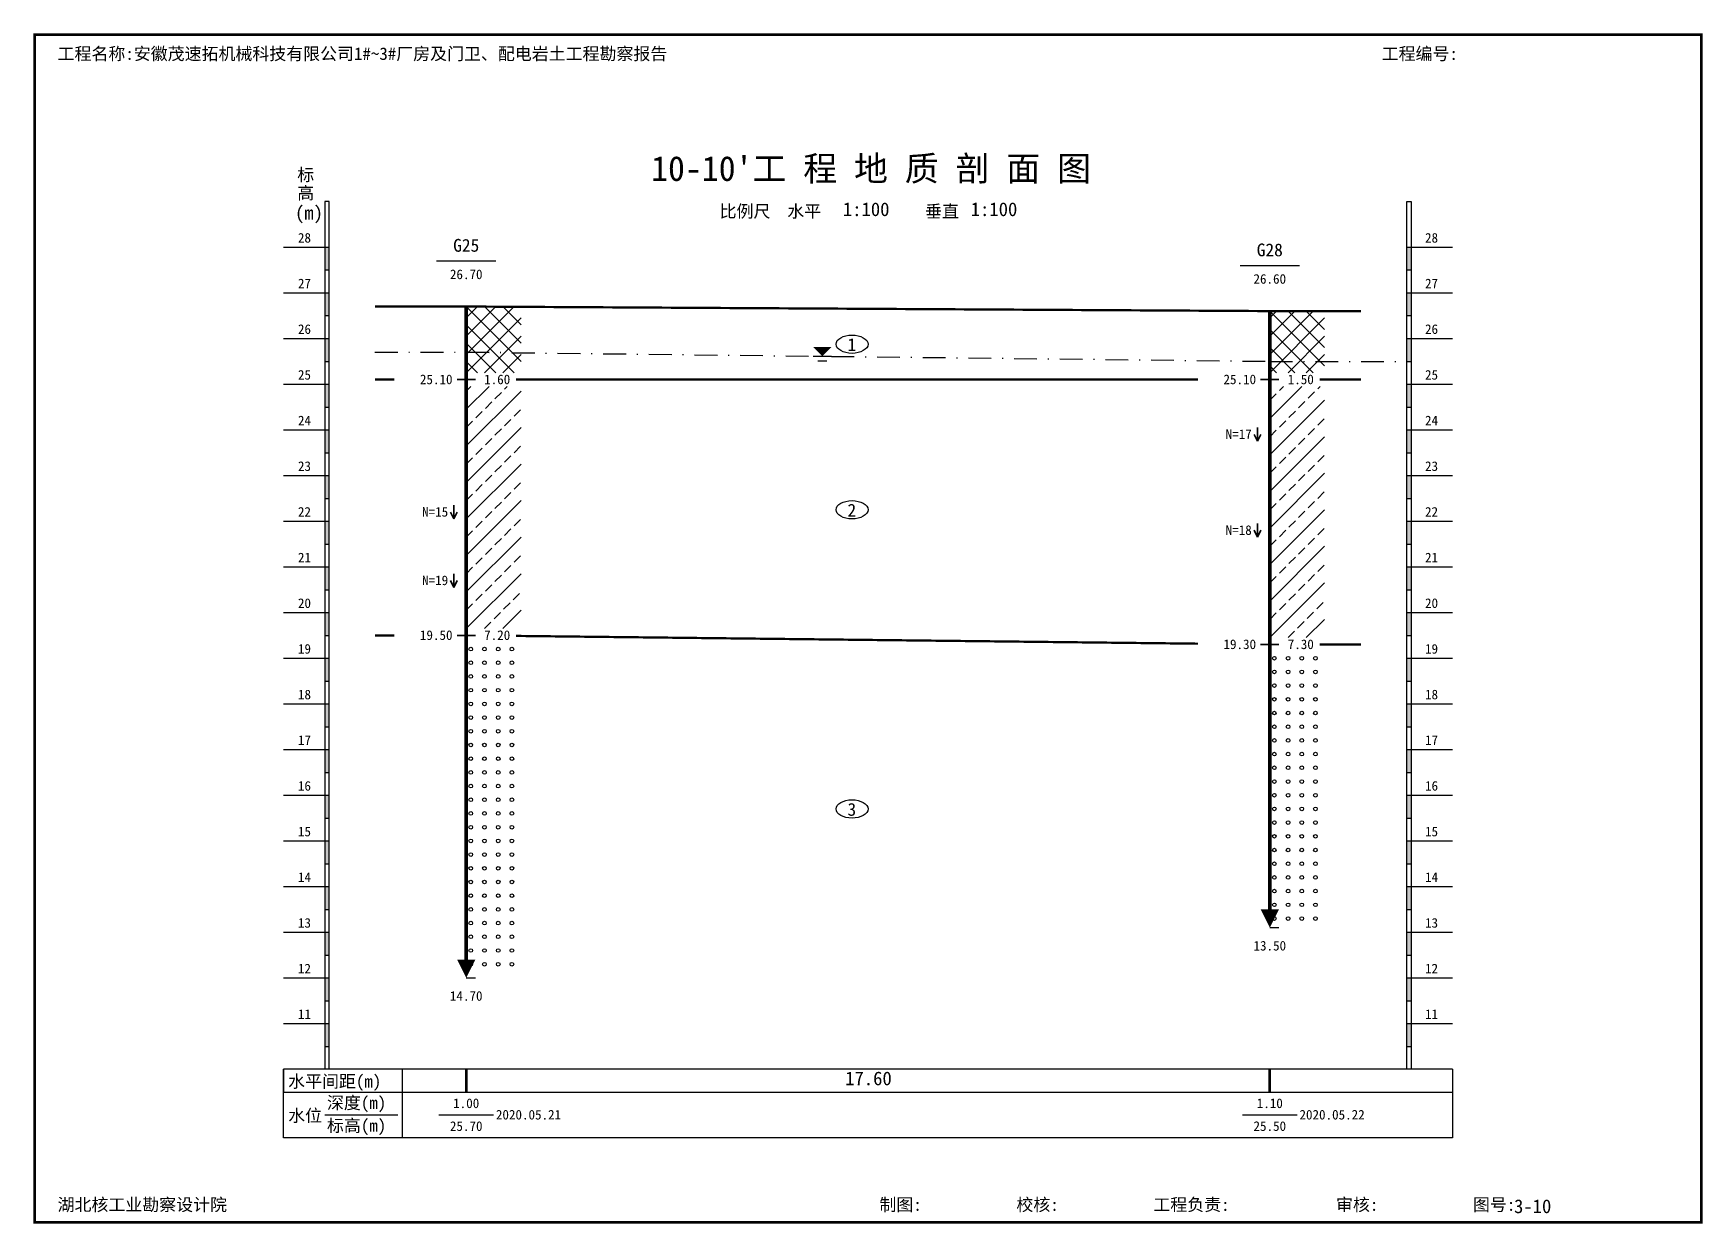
# Model space of a CAD drawing. Extents: x 2025205 to 2402328, y -557483 to 329036.
# Drawn here: x 2367483 to 2371139, y 274556 to 277162 of the extents above; entities that cross this region are included whole.
import ezdxf
from ezdxf.enums import TextEntityAlignment as Align

# ---------------------------------------------------------------- set-up
doc = ezdxf.new("R2010")
doc.units = 0
doc.header["$LTSCALE"] = 1500
doc.header["$MEASUREMENT"] = 0
for name, color, linetype in [('1', 7, 'Continuous'), ('10', 7, 'Continuous'), ('3', 4, 'Continuous')]:
    doc.layers.add(name, color=color, linetype=linetype)
doc.layers.add('2', color=7, linetype='Continuous', lineweight=35, true_color=0x555555)
doc.styles.add('黑体', font='simhei.ttf', dxfattribs={"width": 0.6})

msp = doc.modelspace()

# ---------------------------------------------------------------- linework, layer by layer
for p, q in [((2368431.1, 276459.1), (2368536.1, 276564.1)), ((2368431.1, 276499.1), (2368496.1, 276564.1)), ((2368431.1, 276539.1), (2368456.1, 276564.1)), ((2368431.1, 276564.1), (2368551.1, 276444.1)), ((2368471.1, 276564.1), (2368551.1, 276484.1)), ((2368511.1, 276564.1), (2368551.1, 276524.1)), ((2370191.1, 276459.1), (2370286.1, 276554.1)), ((2370191.1, 276499.1), (2370246.1, 276554.1)), ((2370191.1, 276539.1), (2370206.1, 276554.1)), ((2370191.1, 276554.1), (2370311.1, 276434.1)), ((2370231.1, 276554.1), (2370311.1, 276474.1)), ((2370271.1, 276554.1), (2370311.1, 276514.1)), ((2368431.1, 276419.1), (2368551.1, 276539.1)), ((2368431.1, 276524.1), (2368536.1, 276419.1)), ((2370191.1, 276419.1), (2370311.1, 276539.1)), ((2370191.1, 276514.1), (2370286.1, 276419.1)), ((2368431.1, 276484.1), (2368496.1, 276419.1)), ((2368471.1, 276419.1), (2368551.1, 276499.1)), ((2370191.1, 276474.1), (2370246.1, 276419.1)), ((2370231.1, 276419.1), (2370311.1, 276499.1)), ((2368431.1, 276444.1), (2368456.1, 276419.1)), ((2368511.1, 276419.1), (2368551.1, 276459.1)), ((2370191.1, 276434.1), (2370206.1, 276419.1)), ((2370271.1, 276419.1), (2370311.1, 276459.1)), ((2368431.1, 276379.1), (2368441.1, 276389.1)), ((2368431.1, 276339.1), (2368481.1, 276389.1)), ((2368431.1, 276259.1), (2368551.1, 276379.1)), ((2368494.1, 276362.1), (2368508.1, 276376.1)), ((2368515.1, 276383.1), (2368521.1, 276389.1)), ((2370191.1, 276319.1), (2370261.1, 276389.1)), ((2370191.1, 276359.1), (2370205.1, 276373.1)), ((2370191.1, 276239.1), (2370311.1, 276359.1)), ((2370212.1, 276380.1), (2370221.1, 276389.1)), ((2370275.1, 276363.1), (2370289.1, 276377.1)), ((2370296.1, 276384.1), (2370301.1, 276389.1)), ((2368452.1, 276320.1), (2368466.1, 276334.1)), ((2368473.1, 276341.1), (2368487.1, 276355.1)), ((2368536.1, 276324.1), (2368550.1, 276338.1)), ((2370233.1, 276321.1), (2370247.1, 276335.1)), ((2370254.1, 276342.1), (2370268.1, 276356.1)), ((2368431.1, 276299.1), (2368445.1, 276313.1)), ((2368431.1, 276179.1), (2368551.1, 276299.1)), ((2368494.1, 276282.1), (2368508.1, 276296.1)), ((2368515.1, 276303.1), (2368529.1, 276317.1)), ((2370191.1, 276279.1), (2370205.1, 276293.1)), ((2370212.1, 276300.1), (2370226.1, 276314.1)), ((2370275.1, 276283.1), (2370289.1, 276297.1)), ((2370296.1, 276304.1), (2370310.1, 276318.1)), ((2368452.1, 276240.1), (2368466.1, 276254.1)), ((2368473.1, 276261.1), (2368487.1, 276275.1)), ((2368536.1, 276244.1), (2368550.1, 276258.1)), ((2370191.1, 276159.1), (2370311.1, 276279.1)), ((2370233.1, 276241.1), (2370247.1, 276255.1)), ((2370254.1, 276262.1), (2370268.1, 276276.1)), ((2368431.1, 276219.1), (2368445.1, 276233.1)), ((2368431.1, 276099.1), (2368551.1, 276219.1)), ((2368494.1, 276202.1), (2368508.1, 276216.1)), ((2368515.1, 276223.1), (2368529.1, 276237.1)), ((2370191.1, 276199.1), (2370205.1, 276213.1)), ((2370212.1, 276220.1), (2370226.1, 276234.1)), ((2370275.1, 276203.1), (2370289.1, 276217.1)), ((2370296.1, 276224.1), (2370310.1, 276238.1)), ((2368473.1, 276181.1), (2368487.1, 276195.1)), ((2368536.1, 276164.1), (2368550.1, 276178.1)), ((2370191.1, 276079.1), (2370311.1, 276199.1)), ((2370233.1, 276161.1), (2370247.1, 276175.1)), ((2370254.1, 276182.1), (2370268.1, 276196.1)), ((2368431.1, 276139.1), (2368445.1, 276153.1)), ((2368431.1, 276019.1), (2368551.1, 276139.1)), ((2368452.1, 276160.1), (2368466.1, 276174.1)), ((2368515.1, 276143.1), (2368529.1, 276157.1)), ((2370212.1, 276140.1), (2370226.1, 276154.1)), ((2370296.1, 276144.1), (2370310.1, 276158.1)), ((2368473.1, 276101.1), (2368487.1, 276115.1)), ((2368494.1, 276122.1), (2368508.1, 276136.1)), ((2370191.1, 276119.1), (2370205.1, 276133.1)), ((2370191.1, 275999.1), (2370311.1, 276119.1)), ((2370254.1, 276102.1), (2370268.1, 276116.1)), ((2370275.1, 276123.1), (2370289.1, 276137.1)), ((2368431.1, 276059.1), (2368445.1, 276073.1)), ((2368452.1, 276080.1), (2368466.1, 276094.1)), ((2368515.1, 276063.1), (2368529.1, 276077.1)), ((2368536.1, 276084.1), (2368550.1, 276098.1)), ((2370212.1, 276060.1), (2370226.1, 276074.1)), ((2370233.1, 276081.1), (2370247.1, 276095.1)), ((2370296.1, 276064.1), (2370310.1, 276078.1)), ((2368431.1, 275939.1), (2368551.1, 276059.1)), ((2368473.1, 276021.1), (2368487.1, 276035.1)), ((2368494.1, 276042.1), (2368508.1, 276056.1)), ((2370191.1, 276039.1), (2370205.1, 276053.1)), ((2370191.1, 275919.1), (2370311.1, 276039.1)), ((2370254.1, 276022.1), (2370268.1, 276036.1)), ((2370275.1, 276043.1), (2370289.1, 276057.1)), ((2368431.1, 275979.1), (2368445.1, 275993.1)), ((2368452.1, 276000.1), (2368466.1, 276014.1)), ((2368515.1, 275983.1), (2368529.1, 275997.1)), ((2368536.1, 276004.1), (2368550.1, 276018.1)), ((2370212.1, 275980.1), (2370226.1, 275994.1)), ((2370233.1, 276001.1), (2370247.1, 276015.1)), ((2370296.1, 275984.1), (2370310.1, 275998.1)), ((2368431.1, 275859.1), (2368551.1, 275979.1)), ((2368473.1, 275941.1), (2368487.1, 275955.1)), ((2368494.1, 275962.1), (2368508.1, 275976.1)), ((2370191.1, 275959.1), (2370205.1, 275973.1)), ((2370191.1, 275839.1), (2370311.1, 275959.1)), ((2370254.1, 275942.1), (2370268.1, 275956.1)), ((2370275.1, 275963.1), (2370289.1, 275977.1)), ((2368452.1, 275920.1), (2368466.1, 275934.1)), ((2368534.1, 275922.1), (2368548.1, 275936.1)), ((2370233.1, 275921.1), (2370247.1, 275935.1)), ((2368431.1, 275899.1), (2368445.1, 275913.1)), ((2368492.1, 275880.1), (2368506.1, 275894.1)), ((2368511.1, 275859.1), (2368551.1, 275899.1)), ((2368513.1, 275901.1), (2368527.1, 275915.1)), ((2370191.1, 275879.1), (2370205.1, 275893.1)), ((2370212.1, 275900.1), (2370226.1, 275914.1)), ((2370273.1, 275881.1), (2370287.1, 275895.1)), ((2370294.1, 275902.1), (2370308.1, 275916.1)), ((2368471.1, 275859.1), (2368485.1, 275873.1)), ((2370231.1, 275839.1), (2370245.1, 275853.1)), ((2370252.1, 275860.1), (2370266.1, 275874.1)), ((2370271.1, 275839.1), (2370311.1, 275879.1))]:
    msp.add_line(p, q)
for centre in [(2368441.1, 275814.1), (2368471.1, 275814.1), (2368501.1, 275814.1), (2368531.1, 275814.1), (2368441.1, 275784.1), (2368471.1, 275784.1), (2368501.1, 275784.1), (2368531.1, 275784.1), (2370201.1, 275794.1), (2370231.1, 275794.1), (2370261.1, 275794.1), (2370291.1, 275794.1), (2368441.1, 275754.1), (2368471.1, 275754.1), (2368501.1, 275754.1), (2368531.1, 275754.1), (2370201.1, 275764.1), (2370201.1, 275734.1), (2370231.1, 275764.1), (2370231.1, 275734.1), (2370261.1, 275764.1), (2370261.1, 275734.1), (2370291.1, 275764.1), (2370291.1, 275734.1), (2368441.1, 275724.1), (2368471.1, 275724.1), (2368501.1, 275724.1), (2368531.1, 275724.1), (2370201.1, 275704.1), (2370231.1, 275704.1), (2370261.1, 275704.1), (2370291.1, 275704.1), (2368441.1, 275694.1), (2368441.1, 275664.1), (2368471.1, 275694.1), (2368471.1, 275664.1), (2368501.1, 275694.1), (2368501.1, 275664.1), (2368531.1, 275694.1), (2368531.1, 275664.1), (2370201.1, 275674.1), (2370231.1, 275674.1), (2370261.1, 275674.1), (2370291.1, 275674.1), (2368441.1, 275634.1), (2368471.1, 275634.1), (2368501.1, 275634.1), (2368531.1, 275634.1), (2370201.1, 275644.1), (2370231.1, 275644.1), (2370261.1, 275644.1), (2370291.1, 275644.1), (2368441.1, 275604.1), (2368471.1, 275604.1), (2368501.1, 275604.1), (2368531.1, 275604.1), (2370201.1, 275614.1), (2370231.1, 275614.1), (2370261.1, 275614.1), (2370291.1, 275614.1), (2368441.1, 275574.1), (2368471.1, 275574.1), (2368501.1, 275574.1), (2368531.1, 275574.1), (2370201.1, 275584.1), (2370201.1, 275554.1), (2370231.1, 275584.1), (2370231.1, 275554.1), (2370261.1, 275584.1), (2370261.1, 275554.1), (2370291.1, 275584.1), (2370291.1, 275554.1), (2368441.1, 275544.1), (2368441.1, 275514.1), (2368471.1, 275544.1), (2368471.1, 275514.1), (2368501.1, 275544.1), (2368501.1, 275514.1), (2368531.1, 275544.1), (2368531.1, 275514.1), (2370201.1, 275524.1), (2370231.1, 275524.1), (2370261.1, 275524.1), (2370291.1, 275524.1), (2368441.1, 275484.1), (2368471.1, 275484.1), (2368501.1, 275484.1), (2368531.1, 275484.1), (2370201.1, 275494.1), (2370231.1, 275494.1), (2370261.1, 275494.1), (2370291.1, 275494.1), (2368441.1, 275454.1), (2368471.1, 275454.1), (2368501.1, 275454.1), (2368531.1, 275454.1), (2370201.1, 275464.1), (2370231.1, 275464.1), (2370261.1, 275464.1), (2370291.1, 275464.1), (2368441.1, 275424.1), (2368471.1, 275424.1), (2368501.1, 275424.1), (2368531.1, 275424.1), (2370201.1, 275434.1), (2370201.1, 275404.1), (2370231.1, 275434.1), (2370231.1, 275404.1), (2370261.1, 275434.1), (2370261.1, 275404.1), (2370291.1, 275434.1), (2370291.1, 275404.1), (2368441.1, 275394.1), (2368471.1, 275394.1), (2368501.1, 275394.1), (2368531.1, 275394.1), (2370201.1, 275374.1), (2370231.1, 275374.1), (2370261.1, 275374.1), (2370291.1, 275374.1), (2368441.1, 275364.1), (2368441.1, 275334.1), (2368471.1, 275364.1), (2368471.1, 275334.1), (2368501.1, 275364.1), (2368501.1, 275334.1), (2368531.1, 275364.1), (2368531.1, 275334.1), (2370201.1, 275344.1), (2370231.1, 275344.1), (2370261.1, 275344.1), (2370291.1, 275344.1), (2368441.1, 275304.1), (2368471.1, 275304.1), (2368501.1, 275304.1), (2368531.1, 275304.1), (2370201.1, 275314.1), (2370231.1, 275314.1), (2370261.1, 275314.1), (2370291.1, 275314.1), (2368441.1, 275274.1), (2368471.1, 275274.1), (2368501.1, 275274.1), (2368531.1, 275274.1), (2370201.1, 275284.1), (2370231.1, 275284.1), (2370261.1, 275284.1), (2370291.1, 275284.1), (2368441.1, 275244.1), (2368471.1, 275244.1), (2368501.1, 275244.1), (2368531.1, 275244.1), (2370201.1, 275254.1), (2370201.1, 275224.1), (2370231.1, 275254.1), (2370231.1, 275224.1), (2370261.1, 275254.1), (2370261.1, 275224.1), (2370291.1, 275254.1), (2370291.1, 275224.1), (2368441.1, 275214.1), (2368441.1, 275184.1), (2368471.1, 275214.1), (2368471.1, 275184.1), (2368501.1, 275214.1), (2368501.1, 275184.1), (2368531.1, 275214.1), (2368531.1, 275184.1), (2368441.1, 275154.1), (2368471.1, 275154.1), (2368501.1, 275154.1), (2368531.1, 275154.1), (2368441.1, 275124.1), (2368471.1, 275124.1), (2368501.1, 275124.1), (2368531.1, 275124.1)]:
    msp.add_circle(centre, 4)
at = {"layer": '1'}
for p, q in [((2368131.1, 276794.1), (2368121.1, 276794.1)), ((2368121.1, 276794.1), (2368121.1, 274894.1)), ((2368131.1, 274894.1), (2368131.1, 276794.1)), ((2370491.1, 274894.1), (2370491.1, 276794.1)), ((2370491.1, 276794.1), (2370501.1, 276794.1)), ((2370501.1, 276794.1), (2370501.1, 274894.1)), ((2368031.1, 276694.1), (2368131.1, 276694.1)), ((2370491.1, 276694.1), (2370591.1, 276694.1)), ((2368366.1, 276664.1), (2368496.1, 276664.1)), ((2370126.1, 276654.1), (2370256.1, 276654.1)), ((2368121.1, 276644.1), (2368131.1, 276644.1)), ((2370491.1, 276644.1), (2370501.1, 276644.1)), ((2368031.1, 276594.1), (2368131.1, 276594.1)), ((2370491.1, 276594.1), (2370591.1, 276594.1)), ((2368121.1, 276544.1), (2368131.1, 276544.1)), ((2370491.1, 276544.1), (2370501.1, 276544.1)), ((2368031.1, 276494.1), (2368131.1, 276494.1)), ((2370491.1, 276494.1), (2370591.1, 276494.1)), ((2368121.1, 276444.1), (2368131.1, 276444.1)), ((2370491.1, 276444.1), (2370501.1, 276444.1)), ((2368031.1, 276394.1), (2368131.1, 276394.1)), ((2370491.1, 276394.1), (2370591.1, 276394.1)), ((2368121.1, 276344.1), (2368131.1, 276344.1)), ((2370491.1, 276344.1), (2370501.1, 276344.1)), ((2368031.1, 276294.1), (2368131.1, 276294.1)), ((2370491.1, 276294.1), (2370591.1, 276294.1)), ((2368121.1, 276244.1), (2368131.1, 276244.1)), ((2370491.1, 276244.1), (2370501.1, 276244.1)), ((2368031.1, 276194.1), (2368131.1, 276194.1)), ((2370491.1, 276194.1), (2370591.1, 276194.1)), ((2368121.1, 276144.1), (2368131.1, 276144.1)), ((2370491.1, 276144.1), (2370501.1, 276144.1)), ((2368031.1, 276094.1), (2368131.1, 276094.1)), ((2370491.1, 276094.1), (2370591.1, 276094.1)), ((2368121.1, 276044.1), (2368131.1, 276044.1)), ((2370491.1, 276044.1), (2370501.1, 276044.1)), ((2368031.1, 275994.1), (2368131.1, 275994.1)), ((2370491.1, 275994.1), (2370591.1, 275994.1)), ((2368121.1, 275944.1), (2368131.1, 275944.1)), ((2370491.1, 275944.1), (2370501.1, 275944.1)), ((2368031.1, 275894.1), (2368131.1, 275894.1)), ((2370491.1, 275894.1), (2370591.1, 275894.1)), ((2368121.1, 275844.1), (2368131.1, 275844.1)), ((2370491.1, 275844.1), (2370501.1, 275844.1)), ((2368031.1, 275794.1), (2368131.1, 275794.1)), ((2370491.1, 275794.1), (2370591.1, 275794.1)), ((2368121.1, 275744.1), (2368131.1, 275744.1)), ((2370491.1, 275744.1), (2370501.1, 275744.1)), ((2368031.1, 275694.1), (2368131.1, 275694.1)), ((2370491.1, 275694.1), (2370591.1, 275694.1)), ((2368121.1, 275644.1), (2368131.1, 275644.1)), ((2370491.1, 275644.1), (2370501.1, 275644.1)), ((2368031.1, 275594.1), (2368131.1, 275594.1)), ((2370491.1, 275594.1), (2370591.1, 275594.1)), ((2368121.1, 275544.1), (2368131.1, 275544.1)), ((2370491.1, 275544.1), (2370501.1, 275544.1)), ((2368031.1, 275494.1), (2368131.1, 275494.1)), ((2370491.1, 275494.1), (2370591.1, 275494.1)), ((2368121.1, 275444.1), (2368131.1, 275444.1)), ((2370491.1, 275444.1), (2370501.1, 275444.1)), ((2368031.1, 275394.1), (2368131.1, 275394.1)), ((2370491.1, 275394.1), (2370591.1, 275394.1)), ((2368121.1, 275344.1), (2368131.1, 275344.1)), ((2370491.1, 275344.1), (2370501.1, 275344.1)), ((2368031.1, 275294.1), (2368131.1, 275294.1)), ((2370491.1, 275294.1), (2370591.1, 275294.1)), ((2368121.1, 275244.1), (2368131.1, 275244.1)), ((2370491.1, 275244.1), (2370501.1, 275244.1)), ((2368031.1, 275194.1), (2368131.1, 275194.1)), ((2370191.1, 275204.1), (2370211.1, 275204.1)), ((2370491.1, 275194.1), (2370591.1, 275194.1)), ((2368121.1, 275144.1), (2368131.1, 275144.1)), ((2370491.1, 275144.1), (2370501.1, 275144.1)), ((2368031.1, 275094.1), (2368131.1, 275094.1)), ((2368431.1, 275094.1), (2368451.1, 275094.1)), ((2370491.1, 275094.1), (2370591.1, 275094.1)), ((2368121.1, 275044.1), (2368131.1, 275044.1)), ((2370491.1, 275044.1), (2370501.1, 275044.1)), ((2368031.1, 274994.1), (2368131.1, 274994.1)), ((2370491.1, 274994.1), (2370591.1, 274994.1)), ((2368121.1, 274944.1), (2368131.1, 274944.1)), ((2370491.1, 274944.1), (2370501.1, 274944.1)), ((2370591.1, 274894.1), (2368031.1, 274894.1)), ((2368031.1, 274894.1), (2368031.1, 274844.1)), ((2368031.1, 274744.1), (2368031.1, 274894.1)), ((2368291.1, 274894.1), (2368291.1, 274744.1)), ((2370591.1, 274894.1), (2370591.1, 274744.1)), ((2368031.1, 274844.1), (2370591.1, 274844.1)), ((2370591.1, 274844.1), (2370591.1, 274744.1)), ((2368121.1, 274794.1), (2368281.1, 274794.1)), ((2368371.1, 274794.1), (2368491.1, 274794.1)), ((2370131.1, 274794.1), (2370251.1, 274794.1)), ((2370591.1, 274744.1), (2368031.1, 274744.1))]:
    msp.add_line(p, q, dxfattribs=at)
for points, const_width in [([(2367486.1, 274559.1), (2371136.1, 274559.1), (2371136.1, 277159.1), (2367486.1, 277159.1), (2367486.1, 274559.1)], 6), ([(2368431.1, 276564.1), (2368431.1, 275134.1)], 8), ([(2370191.1, 276554.1), (2370191.1, 275244.1)], 8), ([(2368431.1, 274894.1), (2368431.1, 274844.1)], 6), ([(2370191.1, 274894.1), (2370191.1, 274844.1)], 6)]:
    msp.add_lwpolyline(points, dxfattribs=dict(at, const_width=const_width))
for points in [[(2368121.1, 276694.1), (2368131.1, 276694.1), (2368121.1, 276644.1), (2368131.1, 276644.1)], [(2370491.1, 276694.1), (2370501.1, 276694.1), (2370491.1, 276644.1), (2370501.1, 276644.1)], [(2368121.1, 276594.1), (2368131.1, 276594.1), (2368121.1, 276544.1), (2368131.1, 276544.1)], [(2370491.1, 276594.1), (2370501.1, 276594.1), (2370491.1, 276544.1), (2370501.1, 276544.1)], [(2368121.1, 276494.1), (2368131.1, 276494.1), (2368121.1, 276444.1), (2368131.1, 276444.1)], [(2370491.1, 276494.1), (2370501.1, 276494.1), (2370491.1, 276444.1), (2370501.1, 276444.1)], [(2368121.1, 276394.1), (2368131.1, 276394.1), (2368121.1, 276344.1), (2368131.1, 276344.1)], [(2370491.1, 276394.1), (2370501.1, 276394.1), (2370491.1, 276344.1), (2370501.1, 276344.1)], [(2368121.1, 276294.1), (2368131.1, 276294.1), (2368121.1, 276244.1), (2368131.1, 276244.1)], [(2370491.1, 276294.1), (2370501.1, 276294.1), (2370491.1, 276244.1), (2370501.1, 276244.1)], [(2368121.1, 276194.1), (2368131.1, 276194.1), (2368121.1, 276144.1), (2368131.1, 276144.1)], [(2370491.1, 276194.1), (2370501.1, 276194.1), (2370491.1, 276144.1), (2370501.1, 276144.1)], [(2368121.1, 276094.1), (2368131.1, 276094.1), (2368121.1, 276044.1), (2368131.1, 276044.1)], [(2370491.1, 276094.1), (2370501.1, 276094.1), (2370491.1, 276044.1), (2370501.1, 276044.1)], [(2368121.1, 275994.1), (2368131.1, 275994.1), (2368121.1, 275944.1), (2368131.1, 275944.1)], [(2370491.1, 275994.1), (2370501.1, 275994.1), (2370491.1, 275944.1), (2370501.1, 275944.1)], [(2368121.1, 275894.1), (2368131.1, 275894.1), (2368121.1, 275844.1), (2368131.1, 275844.1)], [(2370491.1, 275894.1), (2370501.1, 275894.1), (2370491.1, 275844.1), (2370501.1, 275844.1)], [(2368121.1, 275794.1), (2368131.1, 275794.1), (2368121.1, 275744.1), (2368131.1, 275744.1)], [(2370491.1, 275794.1), (2370501.1, 275794.1), (2370491.1, 275744.1), (2370501.1, 275744.1)], [(2368121.1, 275694.1), (2368131.1, 275694.1), (2368121.1, 275644.1), (2368131.1, 275644.1)], [(2370491.1, 275694.1), (2370501.1, 275694.1), (2370491.1, 275644.1), (2370501.1, 275644.1)], [(2368121.1, 275594.1), (2368131.1, 275594.1), (2368121.1, 275544.1), (2368131.1, 275544.1)], [(2370491.1, 275594.1), (2370501.1, 275594.1), (2370491.1, 275544.1), (2370501.1, 275544.1)], [(2368121.1, 275494.1), (2368131.1, 275494.1), (2368121.1, 275444.1), (2368131.1, 275444.1)], [(2370491.1, 275494.1), (2370501.1, 275494.1), (2370491.1, 275444.1), (2370501.1, 275444.1)], [(2368121.1, 275394.1), (2368131.1, 275394.1), (2368121.1, 275344.1), (2368131.1, 275344.1)], [(2370491.1, 275394.1), (2370501.1, 275394.1), (2370491.1, 275344.1), (2370501.1, 275344.1)], [(2368121.1, 275294.1), (2368131.1, 275294.1), (2368121.1, 275244.1), (2368131.1, 275244.1)], [(2370491.1, 275294.1), (2370501.1, 275294.1), (2370491.1, 275244.1), (2370501.1, 275244.1)], [(2370171.1, 275244.1), (2370211.1, 275244.1), (2370191.1, 275204.1)], [(2368121.1, 275194.1), (2368131.1, 275194.1), (2368121.1, 275144.1), (2368131.1, 275144.1)], [(2370491.1, 275194.1), (2370501.1, 275194.1), (2370491.1, 275144.1), (2370501.1, 275144.1)], [(2368411.1, 275134.1), (2368451.1, 275134.1), (2368431.1, 275094.1)], [(2368121.1, 275094.1), (2368131.1, 275094.1), (2368121.1, 275044.1), (2368131.1, 275044.1)], [(2370491.1, 275094.1), (2370501.1, 275094.1), (2370491.1, 275044.1), (2370501.1, 275044.1)], [(2368121.1, 274994.1), (2368131.1, 274994.1), (2368121.1, 274944.1), (2368131.1, 274944.1)], [(2370491.1, 274994.1), (2370501.1, 274994.1), (2370491.1, 274944.1), (2370501.1, 274944.1)]]:
    msp.add_solid(points, dxfattribs=at)
at = {"layer": '10'}
for p, q in [((2368231.1, 276464.1), (2368281.1, 276464.1)), ((2368305.1, 276464.1), (2368307.1, 276464.1)), ((2368331.1, 276464.1), (2368381.1, 276464.1)), ((2368405.1, 276464.1), (2368407.1, 276464.1)), ((2368431.1, 276464.1), (2368481.1, 276464.1)), ((2368431.1, 276464.1), (2368481.1, 276463.6)), ((2368505.1, 276464.1), (2368507.1, 276464.1)), ((2368505.1, 276463.3), (2368507.1, 276463.3)), ((2368531.1, 276463), (2368581.1, 276462.4)), ((2368605.1, 276462.2), (2368607.1, 276462.2)), ((2368631.1, 276461.9), (2368681.1, 276461.3)), ((2368705.1, 276461), (2368707.1, 276461)), ((2368731.1, 276460.7), (2368781.1, 276460.2)), ((2368805.1, 276459.9), (2368807.1, 276459.9)), ((2368831.1, 276459.6), (2368881.1, 276459)), ((2368905.1, 276458.7), (2368907.1, 276458.7)), ((2368931.1, 276458.5), (2368981.1, 276457.9)), ((2369005.1, 276457.6), (2369007.1, 276457.6)), ((2369031.1, 276457.3), (2369081.1, 276456.7)), ((2369105.1, 276456.5), (2369107.1, 276456.5)), ((2369131.1, 276456.2), (2369181.1, 276455.6)), ((2369191.1, 276455.3), (2369231.1, 276455.3)), ((2369201.1, 276445.3), (2369221.1, 276445.3)), ((2369205.1, 276455.3), (2369207.1, 276455.3)), ((2369231.1, 276455), (2369281.1, 276454.5)), ((2369305.1, 276454.2), (2369307.1, 276454.2)), ((2369331.1, 276453.9), (2369381.1, 276453.3)), ((2369405.1, 276453.1), (2369407.1, 276453.1)), ((2369431.1, 276452.8), (2369481.1, 276452.2)), ((2369505.1, 276451.9), (2369507.1, 276451.9)), ((2369531.1, 276451.6), (2369581.1, 276451.1)), ((2369605.1, 276450.8), (2369607.1, 276450.8)), ((2369631.1, 276450.5), (2369681.1, 276449.9)), ((2369705.1, 276449.7), (2369707.1, 276449.7)), ((2369731.1, 276449.4), (2369781.1, 276448.8)), ((2369805.1, 276448.5), (2369807.1, 276448.5)), ((2369831.1, 276448.2), (2369881.1, 276447.7)), ((2369905.1, 276447.4), (2369907.1, 276447.4)), ((2369931.1, 276447.1), (2369981.1, 276446.5)), ((2370005.1, 276446.2), (2370007.1, 276446.2)), ((2370031.1, 276446), (2370081.1, 276445.4)), ((2370105.1, 276445.1), (2370107.1, 276445.1)), ((2370131.1, 276444.8), (2370181.1, 276444.2)), ((2370191.1, 276444.1), (2370241.1, 276444.1)), ((2370205.1, 276444), (2370207.1, 276444)), ((2370265.1, 276444.1), (2370267.1, 276444.1)), ((2370291.1, 276444.1), (2370341.1, 276444.1)), ((2370365.1, 276444.1), (2370367.1, 276444.1)), ((2370391.1, 276444.1), (2370441.1, 276444.1)), ((2370465.1, 276444.1), (2370467.1, 276444.1))]:
    msp.add_line(p, q, dxfattribs=at)
msp.add_solid([(2369191.1, 276475.3), (2369231.1, 276475.3), (2369211.1, 276455.3)], dxfattribs=at)
at = {"layer": '2'}
for p, q in [((2368411.1, 276404.1), (2368451.1, 276404.1)), ((2370171.1, 276404.1), (2370211.1, 276404.1)), ((2370156.6, 276284.1), (2370164.1, 276269.1)), ((2370164.1, 276299.1), (2370164.1, 276269.1)), ((2370164.1, 276269.1), (2370171.6, 276284.1)), ((2368396.6, 276114.1), (2368404.1, 276099.1)), ((2368404.1, 276129.1), (2368404.1, 276099.1)), ((2368404.1, 276099.1), (2368411.6, 276114.1)), ((2370156.6, 276074.1), (2370164.1, 276059.1)), ((2370164.1, 276089.1), (2370164.1, 276059.1)), ((2370164.1, 276059.1), (2370171.6, 276074.1)), ((2368396.6, 275964.1), (2368404.1, 275949.1)), ((2368404.1, 275979.1), (2368404.1, 275949.1)), ((2368404.1, 275949.1), (2368411.6, 275964.1)), ((2368411.1, 275844.1), (2368451.1, 275844.1)), ((2370171.1, 275824.1), (2370211.1, 275824.1))]:
    msp.add_line(p, q, dxfattribs=at)
at = {"layer": '3', "const_width": 5}
for points in [[(2368231.1, 276564.1), (2368431.1, 276564.1)], [(2368431.1, 276564.1), (2370191.1, 276554.1)], [(2370191.1, 276554.1), (2370391.1, 276554.1)], [(2368231.1, 276404.1), (2368274, 276404.1)], [(2368540.3, 276404.1), (2370034, 276404.1)], [(2370300.3, 276404.1), (2370391.1, 276404.1)], [(2368231.1, 275844.1), (2368274, 275844.1)], [(2368540.3, 275842.9), (2370034, 275825.9)], [(2370300.3, 275824.1), (2370391.1, 275824.1)]]:
    msp.add_lwpolyline(points, dxfattribs=at)
at = {"layer": '3'}
for centre in [(2369276.1, 276481.6), (2369276.1, 276119.1), (2369276.1, 275464.1)]:
    msp.add_ellipse(centre, major_axis=(35, 0), ratio=0.571429, dxfattribs=at)

# ---------------------------------------------------------------- texts
at = {"layer": '1', "style": '黑体'}
for s, height, p in [('工程名称:安徽茂速拓机械科技有限公司1#~3#厂房及门卫、配电岩土工程勘察报告', 27.2, (2367536.1, 277104.1)), ('工程编号:', 27.2, (2370436.1, 277104.1)), ('标', 27.2, (2368061.1, 276839.1)), ("10-10'工 程 地 质 剖 面 图", 54.4, (2368836.1, 276839.1)), ('高', 27.2, (2368061.1, 276799.1)), ('(m)', 30, (2368056.1, 276754.1)), ('比例尺  水平', 27.2, (2368986.1, 276759.1)), ('1:100', 30, (2369256.1, 276762.1)), ('垂直', 27.2, (2369436.1, 276759.1)), ('1:100', 30, (2369536.1, 276762.1)), ('28', 21, (2370531.1, 276704.1)), ('27', 21, (2370531.1, 276604.1)), ('26', 21, (2370531.1, 276504.1)), ('25', 21, (2370531.1, 276404.1)), ('24', 21, (2370531.1, 276304.1)), ('23', 21, (2370531.1, 276204.1)), ('22', 21, (2370531.1, 276104.1)), ('21', 21, (2370531.1, 276004.1)), ('20', 21, (2370531.1, 275904.1)), ('19', 21, (2370531.1, 275804.1)), ('18', 21, (2370531.1, 275704.1)), ('17', 21, (2370531.1, 275604.1)), ('16', 21, (2370531.1, 275504.1)), ('15', 21, (2370531.1, 275404.1)), ('14', 21, (2370531.1, 275304.1)), ('13', 21, (2370531.1, 275204.1)), ('12', 21, (2370531.1, 275104.1)), ('11', 21, (2370531.1, 275004.1)), ('水平间距(m)', 27.2, (2368041.1, 274854.1)), ('17.60', 30, (2369261.1, 274859.1)), ('深度(m)', 27.2, (2368126.1, 274807.1)), ('水位', 27.2, (2368041.1, 274779.1)), ('标高(m)', 27.2, (2368126.1, 274757.1)), ('2020.05.21', 21, (2368496.1, 274784.1)), ('2020.05.22', 21, (2370256.1, 274784.1)), ('湖北核工业勘察设计院', 27.2, (2367536.1, 274584.1)), ('制图:', 27.2, (2369336.1, 274584.1)), ('校核:', 27.2, (2369636.1, 274584.1)), ('工程负责:', 27.2, (2369936.1, 274584.1)), ('审核:', 27.2, (2370336.1, 274584.1)), ('图号:', 27.2, (2370636.1, 274584.1)), ('3-10', 30, (2370726.1, 274579.1))]:
    msp.add_text(s, height=height, dxfattribs=at).set_placement(p)
for s, p in [('28', (2368091.1, 276704.1)), ('27', (2368091.1, 276604.1)), ('26', (2368091.1, 276504.1)), ('25', (2368091.1, 276404.1)), ('24', (2368091.1, 276304.1)), ('23', (2368091.1, 276204.1)), ('22', (2368091.1, 276104.1)), ('21', (2368091.1, 276004.1)), ('20', (2368091.1, 275904.1)), ('19', (2368091.1, 275804.1)), ('18', (2368091.1, 275704.1)), ('17', (2368091.1, 275604.1)), ('16', (2368091.1, 275504.1)), ('15', (2368091.1, 275404.1)), ('14', (2368091.1, 275304.1)), ('13', (2368091.1, 275204.1)), ('12', (2368091.1, 275104.1)), ('11', (2368091.1, 275004.1))]:
    msp.add_text(s, height=21, dxfattribs=at).set_placement(p, align=Align.RIGHT)
for s, height, p in [('G25', 28, (2368431.1, 276684.1)), ('G28', 28, (2370191.1, 276674.1)), ('26.70', 21, (2368431.1, 276624.1)), ('26.60', 21, (2370191.1, 276614.1)), ('13.50', 21, (2370191.1, 275154.1)), ('14.70', 21, (2368431.1, 275044.1)), ('1.00', 21, (2368431.1, 274809.1)), ('1.10', 21, (2370191.1, 274809.1)), ('25.70', 21, (2368431.1, 274759.1)), ('25.50', 21, (2370191.1, 274759.1))]:
    msp.add_text(s, height=height, dxfattribs=at).set_placement(p, align=Align.CENTER)
at = {"layer": '2', "style": '黑体'}
for s, p in [('25.10', (2368401.1, 276394.1)), ('25.10', (2370161.1, 276394.1)), ('N=17', (2370151.6, 276274.1)), ('N=15', (2368391.6, 276104.1)), ('N=18', (2370151.6, 276064.1)), ('N=19', (2368391.6, 275954.1)), ('19.50', (2368401.1, 275834.1)), ('19.30', (2370161.1, 275814.1))]:
    msp.add_text(s, height=21, dxfattribs=at).set_placement(p, align=Align.RIGHT)
for s, p in [(' 1.60', (2368456.1, 276394.1)), (' 1.50', (2370216.1, 276394.1)), (' 7.20', (2368456.1, 275834.1)), (' 7.30', (2370216.1, 275814.1))]:
    msp.add_text(s, height=21, dxfattribs=at).set_placement(p)
at = {"layer": '3', "style": '黑体'}
for s, p in [('1', (2369266.1, 276466.6)), ('2', (2369266.1, 276104.1)), ('3', (2369266.1, 275449.1))]:
    msp.add_text(s, height=28, dxfattribs=at).set_placement(p)

doc.saveas('drawing.dxf')
